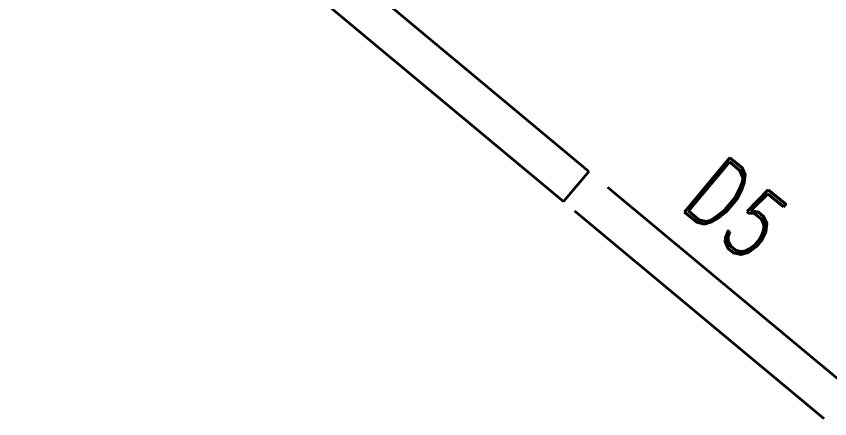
# Model space of a CAD drawing. Header units: feet. Extents: x 600 to 2744, y 411 to 1435.
# Drawn here: x 2394.5 to 2474.5, y 563.1 to 602.6 of the extents above; entities that cross this region are included whole.
import ezdxf

# ---------------------------------------------------------------- set-up
doc = ezdxf.new("R2010")
doc.units = ezdxf.units.FT
doc.layers.add('PQI-A-SHAFT-NAME', color=141, linetype='Continuous')
doc.layers.add('PQI-A-WALL', color=30, linetype='Continuous', lineweight=50)
doc.styles.add('PQI_Duct', font='romand.shx', dxfattribs={"width": 0.75})

msp = doc.modelspace()

# ---------------------------------------------------------------- linework, layer by layer
at = {"layer": 'PQI-A-WALL', "color": 0, "lineweight": 35, "ltscale": 100}
for p, q in [((2452.637, 585.84), (2475.639, 566.675)), ((2473.907, 563.088), (2449.422, 583.491))]:
    msp.add_line(p, q, dxfattribs=at)
at = {"layer": 'PQI-A-WALL', "color": 0, "lineweight": 35, "ltscale": 1000}
for points in [[(2450.782, 587.386), (2397.004, 632.197)], [(2394.531, 629.229), (2448.309, 584.418)]]:
    msp.add_lwpolyline(points, dxfattribs=at)
at = {"layer": 'PQI-A-WALL', "color": 0, "lineweight": 35, "ltscale": 100}
msp.add_lwpolyline([(2450.782, 587.386), (2448.309, 584.418)], dxfattribs=at)

# ---------------------------------------------------------------- texts
at = {"layer": 'PQI-A-SHAFT-NAME', "ltscale": 6, "insert": (2465.252, 583.694), "char_height": 6.9538, "attachment_point": 5, "rotation": 320.19725, "style": 'PQI_Duct'}
msp.add_mtext_dynamic_manual_height_columns('\\pxqc;D5', width=15.70862, gutter_width=0.0386, heights=[0], dxfattribs=at)

doc.saveas('drawing.dxf')
